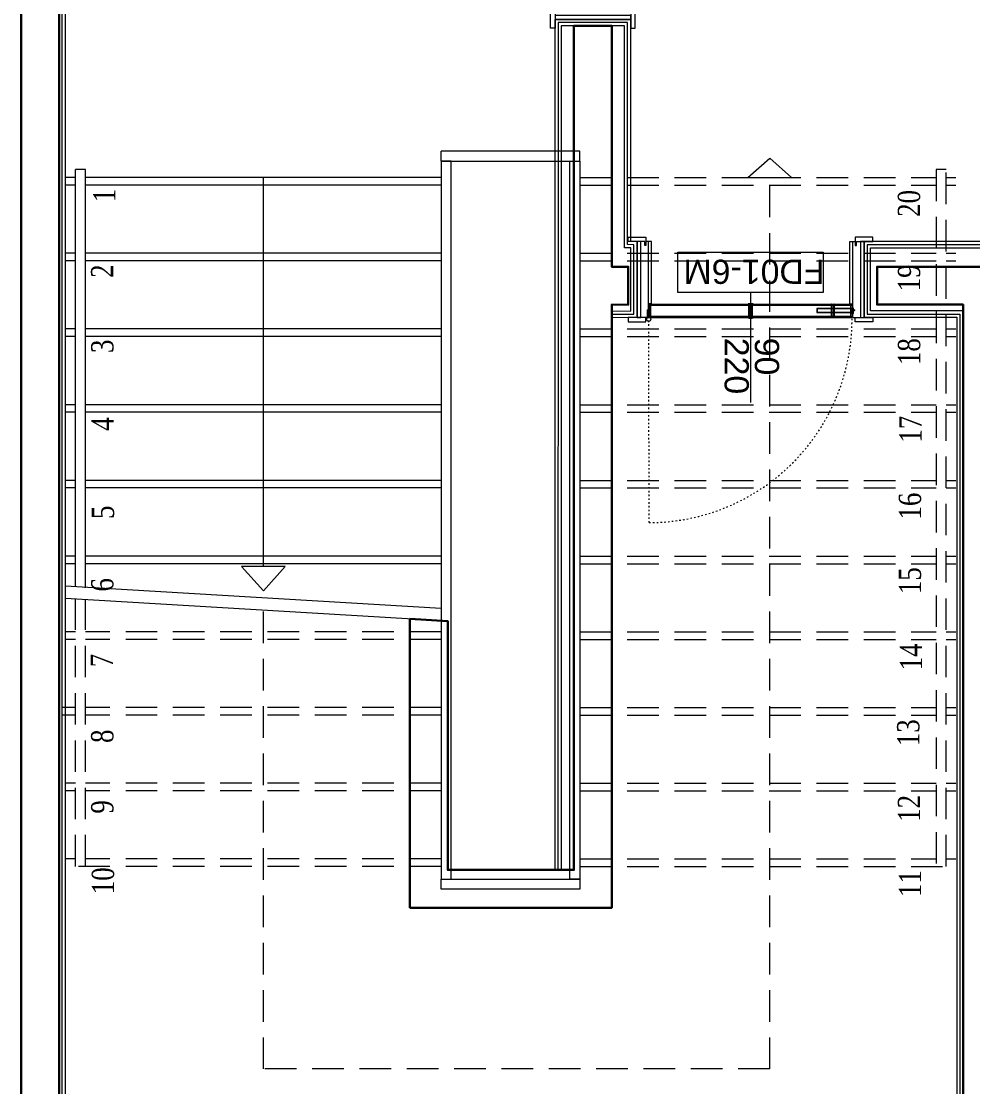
# Model space of a CAD drawing. Header units: centimetres. Extents: x 118932 to 154602, y -32682 to -23521.
# Drawn here: x 126777.2 to 127154.2, y -26998.8 to -26576.7 of the extents above; entities that cross this region are included whole.
import ezdxf

# ---------------------------------------------------------------- set-up
doc = ezdxf.new("R2010")
doc.units = ezdxf.units.CM
doc.header["$LTSCALE"] = 50
doc.header["$MEASUREMENT"] = 0
for name, pattern in [('_hidden_', [0.375, 0.25, -0.125]), ('ACAD_ISO03W100', [30, 12, -18]), ('CENTER', [50.8, 31.75, -6.35, 6.35, -6.35])]:
    doc.linetypes.add(name, pattern=pattern)
for name, color, linetype, lineweight, true_color in [('GEN_00_BL_Yazı', 7, 'Continuous', 0, 0x4f5250), ('GEN_01_TA_Merdiven', 7, 'Continuous', 13, 0x816183), ('GEN_02_TF_Kapı', 7, 'Continuous', 9, 0x4a3526), ('GEN_05_ML_Ahşap', 7, 'Continuous', 9, 0x745e3d), ('GEN_05_ML_Alçıpan_giydirme', 7, 'Continuous', 18, 0x7ebab5), ('GEN_06_GR_İnce', 7, 'Continuous', 13, 0xb0b0a9), ('KALACAK DUVARLAR', 7, 'Continuous', 30, 0x005387)]:
    doc.layers.add(name, color=color, linetype=linetype, lineweight=lineweight, true_color=true_color)
doc.styles.add('arial_1_18', font='arial.ttf', dxfattribs={"height": 0.2})
doc.styles.add('NEW-ROMAN', font='times.ttf', dxfattribs={"width": 0.7, "height": 15})

# ---------------------------------------------------------------- blocks, each defined once
blk = doc.blocks.new('level -1 d blok duvarlar')
at = {"layer": 'GEN_05_ML_Alçıpan_giydirme'}
for points in [[(-2157.74, -1426.86), (-2157.75, -1418.11), (-2290.76, -1418.15), (-2290.76, -1445.59), (-2254.07, -1445.59), (-2254.07, -1814.81), (-2609.75, -1814.81), (-2609.75, -1230.1), (-2413.26, -1230.1), (-2413.26, -1237.6), (-2385.76, -1237.6), (-2385.76, -1230.1), (-2231.57, -1230.1), (-2231.57, -1161.09), (-1987.5, -1161.09), (-1987.5, -1133.61), (-2231.88, -1133.61), (-2232.06, -1118.22), (-2259.25, -1118.22), (-2259.25, -1126.97)], [(-2156.49, -1426.86), (-2156.5, -1416.86), (-2292.01, -1416.9), (-2292.01, -1446.84), (-2255.32, -1446.84), (-2255.32, -1813.56), (-2608.5, -1813.56), (-2608.5, -1231.35), (-2414.51, -1231.35), (-2414.51, -1238.85), (-2384.51, -1238.85), (-2384.51, -1231.35), (-2230.32, -1231.35), (-2230.32, -1162.34), (-1987.5, -1162.34), (-1987.5, -1132.36), (-2230.64, -1132.36), (-2230.82, -1116.97), (-2260.5, -1116.97), (-2260.5, -1126.97)], [(-2258, -1126.97), (-2258, -1119.47), (-2233.3, -1119.47), (-2233.12, -1134.86), (-1987.5, -1134.86), (-1987.5, -1159.84), (-2232.82, -1159.84), (-2232.82, -1228.85), (-2387.01, -1228.85), (-2387.01, -1236.35), (-2412.01, -1236.35), (-2412.01, -1228.85), (-2611, -1228.85), (-2611, -1816.06), (-2252.82, -1816.06), (-2252.82, -1444.34), (-2289.51, -1444.34), (-2289.51, -1419.4), (-2158.99, -1419.36), (-2158.99, -1426.86)], [(-2392.02, -1446.84), (-2382.01, -1446.9), (-2382.01, -1416.9), (-2384.51, -1416.86), (-2384.51, -1328.85), (-2414.51, -1328.85), (-2414.59, -1665.85)], [(-2392.01, -1445.59), (-2383.26, -1445.64), (-2383.26, -1418.13), (-2385.76, -1418.08), (-2385.76, -1330.1), (-2413.26, -1330.1), (-2413.34, -1665.85)], [(-2392, -1444.34), (-2384.51, -1444.38), (-2384.51, -1419.36), (-2387.01, -1419.31), (-2387.01, -1331.35), (-2412.01, -1331.35), (-2412.09, -1665.85)]]:
    blk.add_lwpolyline(points, dxfattribs=at)
blk = doc.blocks.new('KALACAK DUVARLAR LEVEL -1 D BLOK')
at = {"layer": 'KALACAK DUVARLAR', "elevation": 0}
blk.add_lwpolyline([(-1967.94, 368.96), (-1968.12, 1669.45), (-1982.94, 1669.45), (-1982.94, -411.17), (-1967.94, -411.17), (-1967.94, 151.03), (-1763.95, 151.03), (-1763.95, 144.53), (-1748.95, 144.53), (-1748.95, 151.03), (-1594.76, 151.03), (-1594.76, 220.05), (-1344.44, 220.05), (-1344.44, 235.03), (-1594.76, 235.03), (-1594.94, 254.42), (-1609.94, 254.42), (-1609.94, 247.92), (-1644.94, 247.92), (-1644.94, 166.03), (-1967.94, 166.03), (-1967.94, 368.96)], dxfattribs=at)
for points in [[(-1828.94, -305.97), (-1748.94, -305.97), (-1748.94, -66.97), (-1742.39, -67.01), (-1742.39, -51.97), (-1748.95, -51.97), (-1748.95, 43.53), (-1763.94, 43.53), (-1763.94, -290.97), (-1813.94, -290.95), (-1813.92, -192.39), (-1828.96, -191.5)], [(-1594.76, -441.17), (-1594.75, -66.97), (-1513.43, -66.97), (-1513.43, -51.97), (-1643.84, -51.97), (-1643.84, -66.97), (-1609.76, -66.97), (-1609.76, -441.17)]]:
    blk.add_lwpolyline(points, close=True, dxfattribs=at)
blk = doc.blocks.new('level -1 merdiven d blok')
at = {"layer": 'GEN_01_TA_Merdiven'}
for p, q in [((-2601.17, 53.96, 0), (-2601.17, 57.96, 0)), ((-2479.62, 47.46, 0), (-2470.97, 55.12, 0)), ((-2462.32, 47.46, 0), (-2470.97, 55.12, 0)), ((-2746.06, 47.46, 0), (-2750.12, 47.46, 0)), ((-2746.06, -114.68, 0), (-2746.06, 50.63, 0)), ((-2742.06, 50.63, 0), (-2746.06, 50.63, 0)), ((-2742.06, -115.07, 0), (-2742.06, 50.63, 0)), ((-2601.17, 47.46, 0), (-2742.06, 47.46, 0)), ((-2671.56, -106.66, 0), (-2671.56, 47.46, 0)), ((-2479.62, 47.46, 0), (-2462.32, 47.46, 0)), ((-2746.06, 44.46, 0), (-2750.12, 44.46, 0)), ((-2601.17, 44.46, 0), (-2742.06, 44.46, 0)), ((-2746.06, 17.46, 0), (-2750.11, 17.46, 0)), ((-2601.17, 17.46, 0), (-2742.06, 17.46, 0)), ((-2401.06, 17.46, 0), (-2397.17, 17.46, 0)), ((-2746.06, 14.46, 0), (-2750.11, 14.46, 0)), ((-2601.17, 14.46, 0), (-2742.06, 14.46, 0)), ((-2401.06, 14.46, 0), (-2397.17, 14.46, 0)), ((-2746.06, -12.54, 0), (-2750.1, -12.54, 0)), ((-2601.17, -12.54, 0), (-2742.06, -12.54, 0)), ((-2401.06, -12.54, 0), (-2397.17, -12.54, 0)), ((-2746.06, -15.54, 0), (-2750.1, -15.54, 0)), ((-2601.17, -15.54, 0), (-2742.06, -15.54, 0)), ((-2401.06, -15.54, 0), (-2397.17, -15.54, 0)), ((-2746.06, -42.54, 0), (-2750.09, -42.54, 0)), ((-2746.06, -45.54, 0), (-2750.09, -45.54, 0)), ((-2601.17, -42.54, 0), (-2742.06, -42.54, 0)), ((-2601.17, -45.54, 0), (-2742.06, -45.54, 0)), ((-2401.06, -42.54, 0), (-2397.17, -42.54, 0)), ((-2401.06, -45.54, 0), (-2397.17, -45.54, 0)), ((-2746.06, -72.54, 0), (-2750.08, -72.54, 0)), ((-2746.06, -75.54, 0), (-2750.08, -75.54, 0)), ((-2601.17, -72.54, 0), (-2742.06, -72.54, 0)), ((-2601.17, -75.54, 0), (-2742.06, -75.54, 0)), ((-2401.06, -72.54, 0), (-2397.17, -72.54, 0)), ((-2401.06, -75.54, 0), (-2397.17, -75.54, 0)), ((-2746.06, -102.54, 0), (-2750.07, -102.54, 0)), ((-2601.17, -102.54, 0), (-2742.06, -102.54, 0)), ((-2742.06, -114.92, 0), (-2742.06, -102.54, 0)), ((-2401.06, -102.54, 0), (-2397.17, -102.54, 0)), ((-2746.06, -105.54, 0), (-2750.07, -105.54, 0)), ((-2601.17, -105.54, 0), (-2742.06, -105.54, 0)), ((-2662.91, -106.66, 0), (-2680.21, -106.66, 0)), ((-2680.21, -106.66, 0), (-2671.56, -116.33, 0)), ((-2662.91, -106.66, 0), (-2671.56, -116.33, 0)), ((-2401.06, -105.54, 0), (-2397.17, -105.54, 0)), ((-2746.06, -132.54, 0), (-2750.06, -132.54, 0)), ((-2401.06, -132.54, 0), (-2397.17, -132.54, 0)), ((-2746.06, -135.54, 0), (-2750.06, -135.54, 0)), ((-2401.06, -135.54, 0), (-2397.17, -135.54, 0)), ((-2746.06, -162.54, 0), (-2751.05, -162.54, 0)), ((-2401.06, -162.54, 0), (-2397.17, -162.54, 0)), ((-2746.06, -165.54, 0), (-2751.05, -165.54, 0)), ((-2401.06, -165.54, 0), (-2397.17, -165.54, 0)), ((-2746.06, -192.54, 0), (-2750.04, -192.54, 0)), ((-2401.06, -192.54, 0), (-2397.17, -192.54, 0)), ((-2746.06, -195.54, 0), (-2750.04, -195.54, 0)), ((-2401.06, -195.54, 0), (-2397.17, -195.54, 0)), ((-2746.06, -222.54, 0), (-2750.03, -222.54, 0)), ((-2401.06, -222.54, 0), (-2397.17, -222.54, 0))]:
    blk.add_line(p, q, dxfattribs=at)
at = {"layer": 'GEN_01_TA_Merdiven', "linetype": '_hidden_'}
for p, q in [((-2546.17, 47.46, 0), (-2405.06, 47.46, 0)), ((-2470.97, -305.76, 0), (-2470.97, 47.46, 0)), ((-2401.06, 47.46, 0), (-2397.17, 47.46, 0)), ((-2546.17, 44.46, 0), (-2405.06, 44.46, 0)), ((-2401.06, 44.46, 0), (-2397.17, 44.46, 0)), ((-2546.17, 17.46, 0), (-2405.06, 17.46, 0)), ((-2546.17, 14.46, 0), (-2405.06, 14.46, 0)), ((-2546.17, -12.54, 0), (-2405.06, -12.54, 0)), ((-2546.17, -15.54, 0), (-2405.06, -15.54, 0)), ((-2546.17, -42.54, 0), (-2405.06, -42.54, 0)), ((-2546.17, -45.54, 0), (-2405.06, -45.54, 0)), ((-2546.17, -72.54, 0), (-2405.06, -72.54, 0)), ((-2546.17, -75.54, 0), (-2405.06, -75.54, 0)), ((-2546.17, -102.54, 0), (-2405.06, -102.54, 0)), ((-2546.17, -105.54, 0), (-2405.06, -105.54, 0)), ((-2746.06, -225.54, 0), (-2746.06, -119.55, 0)), ((-2742.06, -225.54, 0), (-2742.06, -119.79, 0)), ((-2671.56, -305.76, 0), (-2671.56, -123.97, 0)), ((-2601.17, -132.54, 0), (-2742.06, -132.54, 0)), ((-2546.17, -132.54, 0), (-2405.06, -132.54, 0)), ((-2601.17, -135.54, 0), (-2742.06, -135.54, 0)), ((-2546.17, -135.54, 0), (-2405.06, -135.54, 0)), ((-2601.17, -162.54, 0), (-2742.06, -162.54, 0)), ((-2546.17, -162.54, 0), (-2405.06, -162.54, 0)), ((-2601.17, -165.54, 0), (-2742.06, -165.54, 0)), ((-2546.17, -165.54, 0), (-2405.06, -165.54, 0)), ((-2601.17, -192.54, 0), (-2742.06, -192.54, 0)), ((-2546.17, -192.54, 0), (-2405.06, -192.54, 0)), ((-2601.17, -195.54, 0), (-2742.06, -195.54, 0)), ((-2546.17, -195.54, 0), (-2405.06, -195.54, 0)), ((-2601.17, -222.54, 0), (-2742.06, -222.54, 0)), ((-2546.17, -222.54, 0), (-2405.06, -222.54, 0)), ((-2601.17, -225.54, 0), (-2750.03, -225.54, 0)), ((-2546.17, -225.54, 0), (-2397.17, -225.54, 0)), ((-2470.97, -305.76, 0), (-2671.56, -305.76, 0))]:
    blk.add_line(p, q, dxfattribs=at)
at = {"layer": 'GEN_01_TA_Merdiven', "linetype": 'CENTER', "ltscale": 0.5}
for p, q in [((-2601.17, -123.28, 0), (-2750.07, -114.44, 0)), ((-2601.17, -128.15, 0), (-2750.07, -119.31, 0))]:
    blk.add_line(p, q, dxfattribs=at)
at = {"layer": 'GEN_01_TA_Merdiven', "elevation": 0}
blk.add_lwpolyline([(-2601.17, 53.96), (-2546.17, 53.96), (-2546.17, 57.96), (-2601.17, 57.96)], dxfattribs=at)
for points in [[(-2601.17, 53.96), (-2601.17, -230.54), (-2597.17, -230.54), (-2597.17, 53.96)], [(-2546.17, 53.96), (-2546.17, -230.54), (-2550.17, -230.54), (-2550.17, 53.96)], [(-2601.17, -230.54), (-2546.17, -230.54), (-2546.17, -234.54), (-2601.17, -234.54)]]:
    blk.add_lwpolyline(points, close=True, dxfattribs=at)
at = {"layer": 'GEN_01_TA_Merdiven', "linetype": '_hidden_', "elevation": 0}
blk.add_lwpolyline([(-2401.06, -225.54), (-2401.06, 50.63), (-2405.06, 50.63), (-2405.06, -225.54)], dxfattribs=at)
at = {"layer": 'GEN_01_TA_Merdiven', "style": 'NEW-ROMAN', "width": 0.8}
for s, p in [('1', (-2730.26, 37.71, 0)), ('2', (-2731.08, 7.72, 0)), ('19', (-2411.37, 2.4, 0)), ('18', (-2411.32, -26.83, 0)), ('3', (-2731.03, -22.06, 0)), ('4', (-2730.88, -52.88, 0)), ('17', (-2410.79, -57.57, 0)), ('16', (-2411, -88.04, 0)), ('5', (-2730.8, -87.83, 0)), ('15', (-2411.01, -117.59, 0)), ('6', (-2731.03, -116.58, 0)), ('14', (-2410.57, -147.79, 0)), ('7', (-2731.24, -146.58, 0)), ('13', (-2411.68, -177.85, 0)), ('8', (-2731.03, -176.58, 0)), ('12', (-2411.37, -207.82, 0)), ('9', (-2731.06, -204.58, 0)), ('10', (-2730.78, -236.52, 0)), ('11', (-2410.96, -237.62, 0))]:
    blk.add_text(s, height=8.82, rotation=90, dxfattribs=at).set_placement(p)
at = {"layer": 'GEN_01_TA_Merdiven', "linetype": '_hidden_', "style": 'NEW-ROMAN', "width": 0.8}
blk.add_text('20', height=8.82, rotation=90, dxfattribs=at).set_placement((-2411.37, 31.88, 0))
blk = doc.blocks.new('FD01-6M')
at = {"layer": 'GEN_02_TF_Kapı'}
for p, q in [((-85.5, 0), (-90, 0)), ((-85.5, 0), (-85.5, -30)), ((-4.8, 0), (-85.2, 0)), ((-85.2, -5.2), (-85.2, 0)), ((-78.07, 0), (-78.07, -5.2, 0)), ((-77.07, 0), (-77.07, -5.2, 0)), ((-45.7, 0), (-45.7, -5.2, 0)), ((-44.31, 0), (-44.31, -5.2, 0)), ((-5.1, 0.14), (-5.1, -3)), ((-4.8, 0.01), (-4.8, -3)), ((-4.8, -5.2), (-4.8, 0)), ((-4.5, 0.01), (-4.5, -3)), ((-4.5, 0), (-4.5, -30)), ((-4.5, 0), (0, 0)), ((-4.2, 0.14), (-4.2, -3)), ((-86.2, -2.73), (-85.2, -2.06)), ((-86.2, -2.99), (-86.2, -2.73)), ((-86.2, -2.99), (-85.2, -3.11)), ((-85.8, -1.47), (-85.8, -2.46)), ((-85.7, -1.47), (-85.8, -1.47)), ((-85.8, -3.04), (-85.8, -3.69)), ((-85.8, -3.69), (-85.7, -3.69)), ((-85.18, -2.6), (-85.5, -2.26)), ((-85.18, -2.6), (-85.5, -2.26)), ((-85.18, -2.6), (-85.5, -3.01)), ((-4.8, -0.4), (-85.2, -0.4)), ((-85.2, -2.06), (-85.2, -3.11)), ((-85.2, -2.54), (-85.2, -2.12)), ((-85.18, -2.54), (-85.2, -2.54)), ((-85.2, -2.55), (-85.18, -2.55)), ((-85.2, -2.65), (-85.2, -2.55)), ((-85.2, -2.65), (-85.18, -2.65)), ((-85.2, -3.08), (-85.2, -2.66)), ((-85.18, -2.66), (-85.2, -2.66)), ((-85.2, -3.11), (-85.2, -2.99)), ((-85.18, -2.1), (-84.82, -2.1)), ((-85.18, -2.54), (-85.18, -2.12)), ((-85.18, -2.12), (-84.82, -2.12)), ((-85.18, -2.45), (-85.18, -2.55)), ((-85.18, -2.45), (-85.07, -2.45)), ((-85.18, -2.65), (-85.18, -2.55)), ((-85.18, -2.65), (-85.18, -2.75)), ((-85.18, -3.08), (-85.18, -2.66)), ((-85.18, -2.75), (-85.07, -2.75)), ((-84.82, -3.08), (-85.18, -3.08)), ((-84.82, -3.1), (-85.18, -3.1)), ((-85.07, -2.12), (-85.07, -3.08)), ((-85.07, -2.45), (-85.07, -2.75)), ((-84.82, -2.12), (-84.82, -3.08)), ((-84.8, -2.12), (-84.8, -3.08)), ((-84.6, -4.8), (-84.6, -0.4)), ((-5.4, -4.8), (-5.4, -0.4)), ((-5.2, -2.12), (-5.2, -3.08)), ((-4.82, -2.1), (-5.18, -2.1)), ((-5.18, -3.1), (-4.82, -3.1)), ((-5.1, -3), (-4.8, -3)), ((-4.93, -2.12), (-4.93, -3.08)), ((-4.82, -2.45), (-4.93, -2.45)), ((-4.93, -2.45), (-4.93, -2.75)), ((-4.82, -2.75), (-4.93, -2.75)), ((-4.82, -2.6), (-4.5, -2.26)), ((-4.82, -2.6), (-4.5, -2.26)), ((-4.82, -2.45), (-4.82, -2.55)), ((-4.8, -2.55), (-4.82, -2.55)), ((-4.82, -2.65), (-4.82, -2.55)), ((-4.82, -2.6), (-4.5, -3.01)), ((-4.82, -2.65), (-4.82, -2.75)), ((-4.8, -2.65), (-4.82, -2.65)), ((-4.8, -2.54), (-4.8, -2.12)), ((-4.8, -2.65), (-4.8, -2.55)), ((-4.8, -3.08), (-4.8, -2.66)), ((-4.5, -3), (-4.2, -3)), ((-84.3, -5.4), (-85.5, -5.4)), ((-4.8, -4.8), (-85.2, -4.8)), ((-4.8, -5.2), (-85.2, -5.2)), ((-84.3, -5.4), (-84.3, -30)), ((-44.41, -5.2), (-45.6, -5.2)), ((-5.7, -5.4), (-5.7, -30)), ((-5.7, -5.4), (-4.5, -5.4)), ((-86.5, -28.5), (-86.9, -28.5)), ((-86.9, -28.5), (-86.9, -30)), ((-86.5, -30), (-86.5, -28.5)), ((-3.5, -30), (-3.5, -28.5)), ((-3.5, -28.5), (-3.1, -28.5)), ((-3.1, -28.5), (-3.1, -30)), ((-84.3, -30), (-86.5, -30)), ((-5.7, -30), (-3.5, -30)), ((-3.1, -30), (0, -30))]:
    blk.add_line(p, q, dxfattribs=at)
at = {"layer": 'GEN_02_TF_Kapı', "linetype": 'ACAD_ISO03W100', "ltscale": 0.001}
blk.add_lwpolyline([(-85.2, 0, -0.416564), (-4.8, 81.35), (-4.65, 0.8)], format="xyb", dxfattribs=at)
at = {"layer": 'GEN_02_TF_Kapı'}
for points in [[(-86.5, 0), (-93.5, 0), (-93.5, 1.75), (-86.5, 1.75)], [(-88.5, 0), (-90, 0), (-90, -30), (-88.5, -30)], [(-77.97, 0), (-78.07, 0), (-78.07, -5.2), (-77.97, -5.2)], [(-78.07, 0), (-77.97, 0), (-77.97, -5.2), (-78.07, -5.2)], [(-77.17, -5.2), (-77.97, -5.2), (-77.97, 0), (-77.17, 0)], [(-77.17, 0), (-77.07, 0), (-77.07, -5.2), (-77.17, -5.2)], [(-77.07, 0), (-77.17, 0), (-77.17, -5.2), (-77.07, -5.2)], [(-46, 0), (-44, 0), (-44, 0.2), (-44.4, 0.3), (-45.6, 0.3), (-46, 0.2)], [(-45.6, 0), (-45.7, 0), (-45.7, -5.2), (-45.6, -5.2)], [(-45.6, -5.2), (-44.4, -5.2), (-44.4, 0), (-45.6, 0)], [(-44.41, 0), (-44.31, 0), (-44.31, -5.2), (-44.41, -5.2)], [(-3.5, 0), (3.5, 0), (3.5, 1.75), (-3.5, 1.75)], [(0, 0), (-1.5, 0), (-1.5, -30), (0, -30)], [(-85.7, -3.69), (-85.5, -3.69), (-85.5, -1.47), (-85.7, -1.47)], [(-85.2, -3.47), (-85, -3.47), (-85, -1.55), (-85.2, -1.55)], [(-71.25, -1.95), (-85.1, -1.95), (-85.1, -3.47), (-71.25, -3.47)], [(-71.35, -2.05), (-85, -2.05), (-85, -3.37), (-71.35, -3.37)], [(-46.01, -5.4), (-44.01, -5.4), (-44.01, -5.2), (-46.01, -5.2)]]:
    blk.add_lwpolyline(points, close=True, dxfattribs=at)
for points in [[(-4.8, -2.54), (-4.82, -2.54), (-4.82, -2.12), (-5.18, -2.12), (-5.18, -3.08), (-4.82, -3.08), (-4.82, -2.66), (-4.8, -2.66)], [(-86.9, -30), (-93.5, -30), (-93.5, -31.75), (-86.5, -31.75), (-86.5, -30)], [(-3.1, -30), (3.5, -30), (3.5, -31.75), (-3.5, -31.75), (-3.5, -30)]]:
    blk.add_lwpolyline(points, dxfattribs=at)
blk.add_circle((-4.65, 0.8), 0.8, dxfattribs=at)
for centre, start, end in [((-85.18, -2.12), 91.5433, 178.4567), ((-85.18, -3.08), 181.5433, 268.4567), ((-84.82, -2.12), 1.5433, 88.4567), ((-84.82, -3.08), 271.5433, 358.4567), ((-5.18, -2.12), 91.5433, 178.4567), ((-5.18, -3.08), 181.5433, 268.4567), ((-4.82, -2.12), 1.5433, 88.4567), ((-4.82, -3.08), 271.5433, 358.4567)]:
    blk.add_arc(centre, 0.0206, start, end, dxfattribs=at)
at = {"layer": 'GEN_05_ML_Ahşap'}
blk.add_lwpolyline([(-45, -9.81), (-45, 33.75)], dxfattribs=at)
blk.add_lwpolyline([(-16.21, -25.81), (-73.79, -25.81), (-73.79, -9.81), (-16.21, -9.81)], close=True, dxfattribs=at)
at = {"layer": 'GEN_00_BL_Yazı', "char_height": 9.6, "attachment_point": 7, "rotation": 90, "style": 'arial_1_18'}
for s, insert in [('\\A1;220', (-34.56, 8.09)), ('\\A1;90', (-46.56, 8.07))]:
    blk.add_mtext_dynamic_manual_height_columns(s, width=2834.1518, gutter_width=1500, heights=[310.23], dxfattribs=dict(at, insert=insert))
at = {"layer": 'GEN_00_BL_Yazı', "insert": (-18.43, -22.98), "char_height": 9.6, "attachment_point": 9, "style": 'arial_1_18'}
blk.add_mtext_dynamic_manual_height_columns('\\A1;FD01-6M', width=2834.1518, gutter_width=1500, heights=[310.23], dxfattribs=at)
blk = doc.blocks.new('LEVEL -1 KAPILAR')
at = {"color": 5}
for p, rotation in [((-828.86, 2002.8, 0), 90), ((-796.36, 1794.75, 0), 180)]:
    blk.add_blockref('FD01-6M', p, dxfattribs=dict(at, rotation=rotation))

msp = doc.modelspace()

# ---------------------------------------------------------------- block references
for name, p in [('KALACAK DUVARLAR LEVEL -1 D BLOK', (128760.11, -26621.94)), ('level -1 merdiven d blok', (129544.7, -26686.03, 0))]:
    msp.add_blockref(name, p)
at = {"color": 254, "true_color": 0xddb3d4}
msp.add_blockref('level -1 d blok duvarlar', (129403.17, -25247.06, 0), dxfattribs=at)
at = {"layer": 'GEN_06_GR_İnce'}
msp.add_blockref('LEVEL -1 KAPILAR', (127817.53, -28488.7), dxfattribs=at)

doc.saveas('drawing.dxf')
